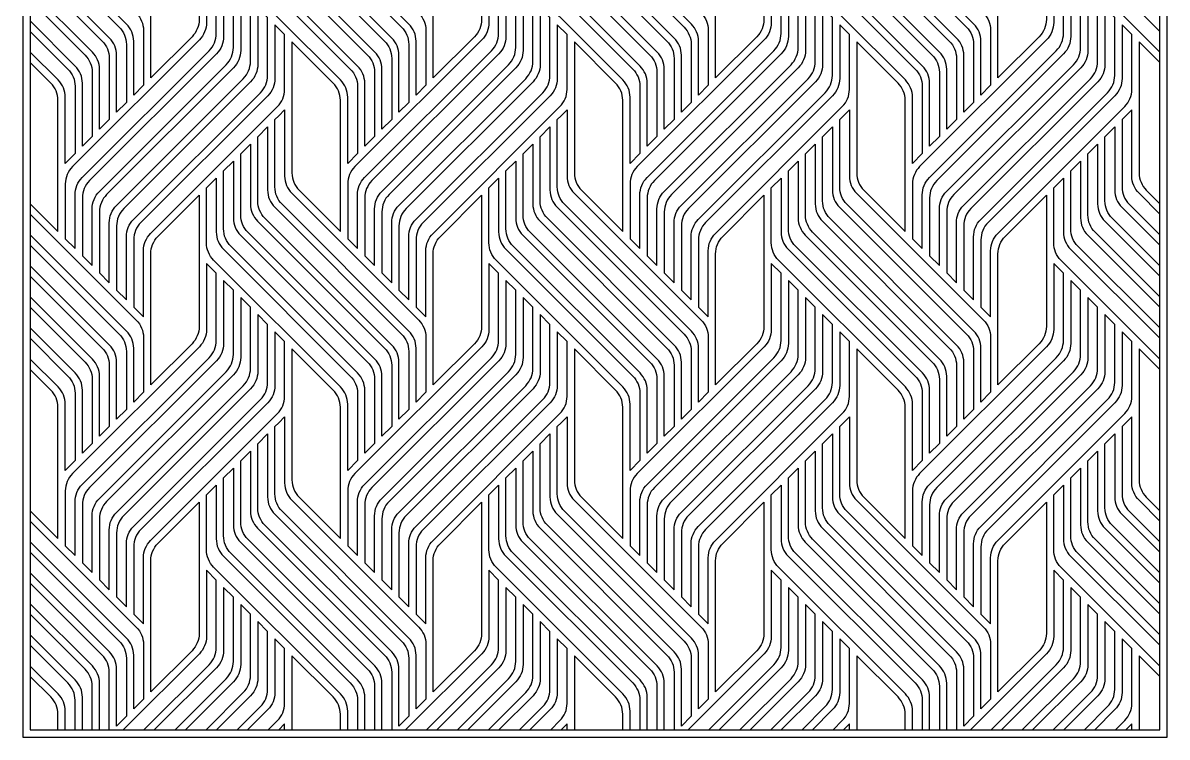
# Model space of a CAD drawing. Extents: x 2660 to 3597, y -762 to 256.
# Drawn here: x 2660 to 3597, y -762 to -177 of the extents above; entities that cross this region are included whole.
import ezdxf

# ---------------------------------------------------------------- set-up
doc = ezdxf.new("R2010")
doc.units = 0
doc.layers.add('LAYER_01', color=5, linetype='CONTINUOUS')

msp = doc.modelspace()

# ---------------------------------------------------------------- linework, layer by layer
at = {"layer": 'LAYER_01'}
for points in [[(2660.37, -762), (3597.29, -762), (3597.29, 256.06), (2660.37, 256.06)], [(2666.37, -756), (3591.29, -756), (3591.29, 250.06), (2666.37, 250.06)]]:
    msp.add_lwpolyline(points, close=True, dxfattribs=at)
for points in [[(2982.34, -191.89, 0.198912), (2976.48, -177.75), (2872.58, -73.85, -0.198912), (2866.72, -59.71), (2866.72, -4.55), (2869.82, -1.45), (2874.72, 3.45), (2874.72, -50.74, 0.198912), (2880.58, -64.88), (2984.48, -168.78, -0.198912), (2990.34, -182.92), (2990.34, -227.91), (2982.34, -235.91)], [(3213.57, -191.89, 0.198912), (3207.71, -177.75), (3103.81, -73.85, -0.198912), (3097.95, -59.71), (3097.95, -4.55), (3101.04, -1.45), (3105.95, 3.45), (3105.95, -50.74, 0.198912), (3111.81, -64.88), (3215.71, -168.78, -0.198912), (3221.57, -182.92), (3221.57, -227.91), (3213.57, -235.91)], [(3444.8, -191.89, 0.198912), (3438.94, -177.75), (3335.04, -73.85, -0.198912), (3329.18, -59.71), (3329.18, -4.55), (3332.27, -1.45), (3337.18, 3.45), (3337.18, -50.74, 0.198912), (3343.04, -64.88), (3446.94, -168.78, -0.198912), (3452.8, -182.92), (3452.8, -227.91), (3444.8, -235.91)], [(2970.48, -180.24, -0.198912), (2976.34, -194.38), (2976.34, -241.91), (2968.34, -249.91), (2968.34, -203.35, 0.198912), (2962.48, -189.21), (2858.58, -85.31, -0.198912), (2852.72, -71.17), (2852.72, -18.55), (2860.72, -10.55), (2860.72, -62.2, 0.198912), (2866.58, -76.34)], [(3201.71, -180.24, -0.198912), (3207.57, -194.38), (3207.57, -241.91), (3199.57, -249.91), (3199.57, -203.35, 0.198912), (3193.71, -189.21), (3089.81, -85.31, -0.198912), (3083.95, -71.17), (3083.95, -18.55), (3091.95, -10.55), (3091.95, -62.2, 0.198912), (3097.81, -76.34)], [(3432.94, -180.24, -0.198912), (3438.8, -194.38), (3438.8, -241.91), (3430.8, -249.91), (3430.8, -203.35, 0.198912), (3424.94, -189.21), (3321.04, -85.31, -0.198912), (3315.18, -71.17), (3315.18, -18.55), (3323.18, -10.55), (3323.18, -62.2, 0.198912), (3329.04, -76.34)], [(2956.48, -191.69, -0.198912), (2962.34, -205.84), (2962.34, -255.91), (2954.34, -263.91), (2954.34, -214.81, 0.198912), (2948.48, -200.66), (2844.58, -96.77, -0.198912), (2838.72, -82.62), (2838.72, -32.55), (2846.72, -24.55), (2846.72, -73.65, 0.198912), (2852.58, -87.79)], [(3187.71, -191.69, -0.198912), (3193.57, -205.84), (3193.57, -255.91), (3185.57, -263.91), (3185.57, -214.81, 0.198912), (3179.71, -200.66), (3075.81, -96.77, -0.198912), (3069.95, -82.62), (3069.95, -32.55), (3077.95, -24.55), (3077.95, -73.65, 0.198912), (3083.81, -87.79)], [(3418.94, -191.69, -0.198912), (3424.8, -205.84), (3424.8, -255.91), (3416.8, -263.91), (3416.8, -214.81, 0.198912), (3410.94, -200.66), (3307.04, -96.77, -0.198912), (3301.18, -82.62), (3301.18, -32.55), (3309.18, -24.55), (3309.18, -73.65, 0.198912), (3315.04, -87.79)], [(2942.48, -203.15, -0.198912), (2948.34, -217.29), (2948.34, -269.91), (2940.34, -277.91), (2940.34, -226.26, 0.198912), (2934.48, -212.12), (2830.58, -108.22, -0.198912), (2824.72, -94.08), (2824.72, -46.55), (2832.72, -38.55), (2832.72, -85.11, 0.198912), (2838.58, -99.25)], [(3173.71, -203.15, -0.198912), (3179.57, -217.29), (3179.57, -269.91), (3171.57, -277.91), (3171.57, -226.26, 0.198912), (3165.71, -212.12), (3061.81, -108.22, -0.198912), (3055.95, -94.08), (3055.95, -46.55), (3063.95, -38.55), (3063.95, -85.11, 0.198912), (3069.81, -99.25)], [(3404.94, -203.15, -0.198912), (3410.8, -217.29), (3410.8, -269.91), (3402.8, -277.91), (3402.8, -226.26, 0.198912), (3396.94, -212.12), (3293.04, -108.22, -0.198912), (3287.18, -94.08), (3287.18, -46.55), (3295.18, -38.55), (3295.18, -85.11, 0.198912), (3301.04, -99.25)], [(2928.48, -214.61, -0.198912), (2934.34, -228.75), (2934.34, -283.91), (2926.34, -291.91), (2926.34, -237.72, 0.198912), (2920.48, -223.58), (2816.58, -119.68, -0.198912), (2810.72, -105.53), (2810.72, -60.55), (2818.72, -52.55), (2818.72, -96.56, 0.198912), (2824.58, -110.71)], [(3159.71, -214.61, -0.198912), (3165.57, -228.75), (3165.57, -283.91), (3157.57, -291.91), (3157.57, -237.72, 0.198912), (3151.71, -223.58), (3047.81, -119.68, -0.198912), (3041.95, -105.53), (3041.95, -60.55), (3049.95, -52.55), (3049.95, -96.56, 0.198912), (3055.81, -110.71)], [(3390.94, -214.61, -0.198912), (3396.8, -228.75), (3396.8, -283.91), (3388.8, -291.91), (3388.8, -237.72, 0.198912), (3382.94, -223.58), (3279.04, -119.68, -0.198912), (3273.18, -105.53), (3273.18, -60.55), (3281.18, -52.55), (3281.18, -96.56, 0.198912), (3287.04, -110.71)], [(2765.11, -114.45, -0.198912), (2770.97, -100.3), (2804.72, -66.55), (2804.72, -174.01, -0.198912), (2798.86, -188.16), (2765.11, -221.91)], [(2996.34, -114.45, -0.198912), (3002.19, -100.3), (3035.95, -66.55), (3035.95, -174.01, -0.198912), (3030.09, -188.16), (2996.34, -221.91)], [(3227.57, -114.45, -0.198912), (3233.42, -100.3), (3267.18, -66.55), (3267.18, -174.01, -0.198912), (3261.32, -188.16), (3227.57, -221.91)], [(3458.8, -114.45, -0.198912), (3464.65, -100.3), (3498.41, -66.55), (3498.41, -174.01, -0.198912), (3492.55, -188.16), (3458.8, -221.91)], [(2700.97, -294.54, 0.198912), (2695.11, -308.68), (2695.11, -353.67), (2703.11, -361.67), (2703.11, -317.65, -0.198912), (2708.97, -303.51), (2812.86, -199.61, 0.198912), (2818.72, -185.47), (2818.72, -130.3), (2810.72, -122.3), (2810.72, -176.5, -0.198912), (2804.86, -190.64)], [(3044.09, -199.61, 0.198912), (3049.95, -185.47), (3049.95, -130.3), (3041.95, -122.3), (3041.95, -176.5, -0.198912), (3036.09, -190.64), (2932.19, -294.54, 0.198912), (2926.34, -308.68), (2926.34, -353.67), (2934.34, -361.67), (2934.34, -317.65, -0.198912), (2940.19, -303.51)], [(3275.32, -199.61, 0.198912), (3281.18, -185.47), (3281.18, -130.3), (3273.18, -122.3), (3273.18, -176.5, -0.198912), (3267.32, -190.64), (3163.42, -294.54, 0.198912), (3157.57, -308.68), (3157.57, -353.67), (3165.57, -361.67), (3165.57, -317.65, -0.198912), (3171.42, -303.51)], [(3506.55, -199.61, 0.198912), (3512.41, -185.47), (3512.41, -130.3), (3504.41, -122.3), (3504.41, -176.5, -0.198912), (3498.55, -190.64), (3394.65, -294.54, 0.198912), (3388.8, -308.68), (3388.8, -353.67), (3396.8, -361.67), (3396.8, -317.65, -0.198912), (3402.65, -303.51)], [(2714.97, -306, 0.198912), (2709.11, -320.14), (2709.11, -367.67), (2717.11, -375.67), (2717.11, -329.11, -0.198912), (2722.97, -314.97), (2826.86, -211.07, 0.198912), (2832.72, -196.92), (2832.72, -144.3), (2824.72, -136.3), (2824.72, -187.95, -0.198912), (2818.86, -202.1)], [(2946.19, -306, 0.198912), (2940.34, -320.14), (2940.34, -367.67), (2948.34, -375.67), (2948.34, -329.11, -0.198912), (2954.19, -314.97), (3058.09, -211.07, 0.198912), (3063.95, -196.92), (3063.95, -144.3), (3055.95, -136.3), (3055.95, -187.95, -0.198912), (3050.09, -202.1)], [(3177.42, -306, 0.198912), (3171.57, -320.14), (3171.57, -367.67), (3179.57, -375.67), (3179.57, -329.11, -0.198912), (3185.42, -314.97), (3289.32, -211.07, 0.198912), (3295.18, -196.92), (3295.18, -144.3), (3287.18, -136.3), (3287.18, -187.95, -0.198912), (3281.32, -202.1)], [(3408.65, -306, 0.198912), (3402.8, -320.14), (3402.8, -367.67), (3410.8, -375.67), (3410.8, -329.11, -0.198912), (3416.65, -314.97), (3520.55, -211.07, 0.198912), (3526.41, -196.92), (3526.41, -144.3), (3518.41, -136.3), (3518.41, -187.95, -0.198912), (3512.55, -202.1)], [(2840.86, -222.52, 0.198912), (2846.72, -208.38), (2846.72, -158.3), (2838.72, -150.3), (2838.72, -199.41, -0.198912), (2832.86, -213.55), (2728.97, -317.45, 0.198912), (2723.11, -331.59), (2723.11, -381.67), (2731.11, -389.67), (2731.11, -340.56, -0.198912), (2736.97, -326.42)], [(3072.09, -222.52, 0.198912), (3077.95, -208.38), (3077.95, -158.3), (3069.95, -150.3), (3069.95, -199.41, -0.198912), (3064.09, -213.55), (2960.19, -317.45, 0.198912), (2954.34, -331.59), (2954.34, -381.67), (2962.34, -389.67), (2962.34, -340.56, -0.198912), (2968.19, -326.42)], [(3303.32, -222.52, 0.198912), (3309.18, -208.38), (3309.18, -158.3), (3301.18, -150.3), (3301.18, -199.41, -0.198912), (3295.32, -213.55), (3191.42, -317.45, 0.198912), (3185.57, -331.59), (3185.57, -381.67), (3193.57, -389.67), (3193.57, -340.56, -0.198912), (3199.42, -326.42)], [(3534.55, -222.52, 0.198912), (3540.41, -208.38), (3540.41, -158.3), (3532.41, -150.3), (3532.41, -199.41, -0.198912), (3526.55, -213.55), (3422.65, -317.45, 0.198912), (3416.8, -331.59), (3416.8, -381.67), (3424.8, -389.67), (3424.8, -340.56, -0.198912), (3430.65, -326.42)], [(2742.97, -328.91, 0.198912), (2737.11, -343.05), (2737.11, -395.67), (2745.11, -403.67), (2745.11, -352.02, -0.198912), (2750.97, -337.88), (2854.86, -233.98, 0.198912), (2860.72, -219.84), (2860.72, -172.3), (2852.72, -164.3), (2852.72, -210.87, -0.198912), (2846.86, -225.01)], [(2974.19, -328.91, 0.198912), (2968.34, -343.05), (2968.34, -395.67), (2976.34, -403.67), (2976.34, -352.02, -0.198912), (2982.19, -337.88), (3086.09, -233.98, 0.198912), (3091.95, -219.84), (3091.95, -172.3), (3083.95, -164.3), (3083.95, -210.87, -0.198912), (3078.09, -225.01)], [(3205.42, -328.91, 0.198912), (3199.57, -343.05), (3199.57, -395.67), (3207.57, -403.67), (3207.57, -352.02, -0.198912), (3213.42, -337.88), (3317.32, -233.98, 0.198912), (3323.18, -219.84), (3323.18, -172.3), (3315.18, -164.3), (3315.18, -210.87, -0.198912), (3309.32, -225.01)], [(3436.65, -328.91, 0.198912), (3430.8, -343.05), (3430.8, -395.67), (3438.8, -403.67), (3438.8, -352.02, -0.198912), (3444.65, -337.88), (3548.55, -233.98, 0.198912), (3554.41, -219.84), (3554.41, -172.3), (3546.41, -164.3), (3546.41, -210.87, -0.198912), (3540.55, -225.01)], [(2868.86, -245.43, 0.198912), (2874.72, -231.29), (2874.72, -186.3), (2866.72, -178.3), (2866.72, -222.32, -0.198912), (2860.86, -236.46), (2756.97, -340.36, 0.198912), (2751.11, -354.5), (2751.11, -409.67), (2759.11, -417.67), (2759.11, -363.48, -0.198912), (2764.97, -349.33)], [(3100.09, -245.43, 0.198912), (3105.95, -231.29), (3105.95, -186.3), (3097.95, -178.3), (3097.95, -222.32, -0.198912), (3092.09, -236.46), (2988.19, -340.36, 0.198912), (2982.34, -354.5), (2982.34, -409.67), (2990.34, -417.67), (2990.34, -363.48, -0.198912), (2996.19, -349.33)], [(3331.32, -245.43, 0.198912), (3337.18, -231.29), (3337.18, -186.3), (3329.18, -178.3), (3329.18, -222.32, -0.198912), (3323.32, -236.46), (3219.42, -340.36, 0.198912), (3213.57, -354.5), (3213.57, -409.67), (3221.57, -417.67), (3221.57, -363.48, -0.198912), (3227.42, -349.33)], [(3562.55, -245.43, 0.198912), (3568.41, -231.29), (3568.41, -186.3), (3560.41, -178.3), (3560.41, -222.32, -0.198912), (3554.55, -236.46), (3450.65, -340.36, 0.198912), (3444.8, -354.5), (3444.8, -409.67), (3452.8, -417.67), (3452.8, -363.48, -0.198912), (3458.65, -349.33)], [(2880.72, -299.77, 0.198912), (2886.58, -313.91), (2920.34, -347.67), (2920.34, -240.2, 0.198912), (2914.48, -226.06), (2880.72, -192.3)], [(3111.95, -299.77, 0.198912), (3117.81, -313.91), (3128.83, -324.93), (3151.57, -347.67), (3151.57, -240.2, 0.198912), (3145.71, -226.06), (3111.95, -192.3)], [(3343.18, -299.77, 0.198912), (3349.04, -313.91), (3382.8, -347.67), (3382.8, -240.2, 0.198912), (3376.94, -226.06), (3343.18, -192.3)], [(2982.34, -443.41, 0.198912), (2976.48, -429.27), (2872.58, -325.37, -0.198912), (2866.72, -311.23), (2866.72, -256.06), (2869.82, -252.97), (2874.72, -248.06), (2874.72, -302.26, 0.198912), (2880.58, -316.4), (2984.48, -420.3, -0.198912), (2990.34, -434.44), (2990.34, -479.43), (2982.34, -487.43)], [(3213.57, -443.41, 0.198912), (3207.71, -429.27), (3103.81, -325.37, -0.198912), (3097.95, -311.23), (3097.95, -256.06), (3101.04, -252.97), (3105.95, -248.06), (3105.95, -302.26, 0.198912), (3111.81, -316.4), (3215.71, -420.3, -0.198912), (3221.57, -434.44), (3221.57, -479.43), (3213.57, -487.43)], [(3444.8, -443.41, 0.198912), (3438.94, -429.27), (3335.04, -325.37, -0.198912), (3329.18, -311.23), (3329.18, -256.06), (3332.27, -252.97), (3337.18, -248.06), (3337.18, -302.26, 0.198912), (3343.04, -316.4), (3446.94, -420.3, -0.198912), (3452.8, -434.44), (3452.8, -479.43), (3444.8, -487.43)], [(2970.48, -431.75, -0.198912), (2976.34, -445.9), (2976.34, -493.43), (2968.34, -501.43), (2968.34, -454.87, 0.198912), (2962.48, -440.72), (2858.58, -336.82, -0.198912), (2852.72, -322.68), (2852.72, -270.06), (2860.72, -262.06), (2860.72, -313.71, 0.198912), (2866.58, -327.85)], [(3201.71, -431.75, -0.198912), (3207.57, -445.9), (3207.57, -493.43), (3199.57, -501.43), (3199.57, -454.87, 0.198912), (3193.71, -440.72), (3089.81, -336.82, -0.198912), (3083.95, -322.68), (3083.95, -270.06), (3091.95, -262.06), (3091.95, -313.71, 0.198912), (3097.81, -327.85)], [(3432.94, -431.75, -0.198912), (3438.8, -445.9), (3438.8, -493.43), (3430.8, -501.43), (3430.8, -454.87, 0.198912), (3424.94, -440.72), (3321.04, -336.82, -0.198912), (3315.18, -322.68), (3315.18, -270.06), (3323.18, -262.06), (3323.18, -313.71, 0.198912), (3329.04, -327.85)], [(2956.48, -443.21, -0.198912), (2962.34, -457.35), (2962.34, -507.43), (2954.34, -515.43), (2954.34, -466.32, 0.198912), (2948.48, -452.18), (2844.58, -348.28, -0.198912), (2838.72, -334.14), (2838.72, -284.06), (2846.72, -276.06), (2846.72, -325.17, 0.198912), (2852.58, -339.31)], [(3187.71, -443.21, -0.198912), (3193.57, -457.35), (3193.57, -507.43), (3185.57, -515.43), (3185.57, -466.32, 0.198912), (3179.71, -452.18), (3075.81, -348.28, -0.198912), (3069.95, -334.14), (3069.95, -284.06), (3077.95, -276.06), (3077.95, -325.17, 0.198912), (3083.81, -339.31)], [(3418.94, -443.21, -0.198912), (3424.8, -457.35), (3424.8, -507.43), (3416.8, -515.43), (3416.8, -466.32, 0.198912), (3410.94, -452.18), (3307.04, -348.28, -0.198912), (3301.18, -334.14), (3301.18, -284.06), (3309.18, -276.06), (3309.18, -325.17, 0.198912), (3315.04, -339.31)], [(2942.48, -454.66, -0.198912), (2948.34, -468.81), (2948.34, -521.43), (2940.34, -529.43), (2940.34, -477.78, 0.198912), (2934.48, -463.64), (2830.58, -359.74, -0.198912), (2824.72, -345.59), (2824.72, -298.06), (2832.72, -290.06), (2832.72, -336.62, 0.198912), (2838.58, -350.77)], [(3173.71, -454.66, -0.198912), (3179.57, -468.81), (3179.57, -521.43), (3171.57, -529.43), (3171.57, -477.78, 0.198912), (3165.71, -463.64), (3061.81, -359.74, -0.198912), (3055.95, -345.59), (3055.95, -298.06), (3063.95, -290.06), (3063.95, -336.62, 0.198912), (3069.81, -350.77)], [(3404.94, -454.66, -0.198912), (3410.8, -468.81), (3410.8, -521.43), (3402.8, -529.43), (3402.8, -477.78, 0.198912), (3396.94, -463.64), (3293.04, -359.74, -0.198912), (3287.18, -345.59), (3287.18, -298.06), (3295.18, -290.06), (3295.18, -336.62, 0.198912), (3301.04, -350.77)], [(2928.48, -466.12, -0.198912), (2934.34, -480.26), (2934.34, -535.43), (2926.34, -543.43), (2926.34, -489.23, 0.198912), (2920.48, -475.09), (2816.58, -371.19, -0.198912), (2810.72, -357.05), (2810.72, -312.06), (2818.72, -304.06), (2818.72, -348.08, 0.198912), (2824.58, -362.22)], [(3159.71, -466.12, -0.198912), (3165.57, -480.26), (3165.57, -535.43), (3157.57, -543.43), (3157.57, -489.23, 0.198912), (3151.71, -475.09), (3047.81, -371.19, -0.198912), (3041.95, -357.05), (3041.95, -312.06), (3049.95, -304.06), (3049.95, -348.08, 0.198912), (3055.81, -362.22)], [(3390.94, -466.12, -0.198912), (3396.8, -480.26), (3396.8, -535.43), (3388.8, -543.43), (3388.8, -489.23, 0.198912), (3382.94, -475.09), (3279.04, -371.19, -0.198912), (3273.18, -357.05), (3273.18, -312.06), (3281.18, -304.06), (3281.18, -348.08, 0.198912), (3287.04, -362.22)], [(2765.11, -365.96, -0.198912), (2770.97, -351.82), (2804.72, -318.06), (2804.72, -425.53, -0.198912), (2798.86, -439.67), (2765.11, -473.43)], [(2996.34, -365.96, -0.198912), (3002.19, -351.82), (3035.95, -318.06), (3035.95, -425.53, -0.198912), (3030.09, -439.67), (2996.34, -473.43)], [(3227.57, -365.96, -0.198912), (3233.42, -351.82), (3267.18, -318.06), (3267.18, -425.53, -0.198912), (3261.32, -439.67), (3227.57, -473.43)], [(3458.8, -365.96, -0.198912), (3464.65, -351.82), (3498.41, -318.06), (3498.41, -425.53, -0.198912), (3492.55, -439.67), (3458.8, -473.43)], [(2700.97, -546.05, 0.198912), (2695.11, -560.2), (2695.11, -605.18), (2703.11, -613.18), (2703.11, -569.17, -0.198912), (2708.97, -555.03), (2812.86, -451.13, 0.198912), (2818.72, -436.98), (2818.72, -381.82), (2810.72, -373.82), (2810.72, -428.01, -0.198912), (2804.86, -442.16)], [(3044.09, -451.13, 0.198912), (3049.95, -436.98), (3049.95, -381.82), (3041.95, -373.82), (3041.95, -428.01, -0.198912), (3036.09, -442.16), (2932.19, -546.05, 0.198912), (2926.34, -560.2), (2926.34, -605.18), (2934.34, -613.18), (2934.34, -569.17, -0.198912), (2940.19, -555.03)], [(3163.42, -546.05, 0.198912), (3157.57, -560.2), (3157.57, -605.18), (3165.57, -613.18), (3165.57, -569.17, -0.198912), (3171.42, -555.03), (3275.32, -451.13, 0.198912), (3281.18, -436.98), (3281.18, -381.82), (3273.18, -373.82), (3273.18, -428.01, -0.198912), (3267.32, -442.16)], [(3506.55, -451.13, 0.198912), (3512.41, -436.98), (3512.41, -381.82), (3504.41, -373.82), (3504.41, -428.01, -0.198912), (3498.55, -442.16), (3394.65, -546.05, 0.198912), (3388.8, -560.2), (3388.8, -605.18), (3396.8, -613.18), (3396.8, -569.17, -0.198912), (3402.65, -555.03)], [(2714.97, -557.51, 0.198912), (2709.11, -571.65), (2709.11, -619.18), (2717.11, -627.18), (2717.11, -580.62, -0.198912), (2722.97, -566.48), (2826.86, -462.58, 0.198912), (2832.72, -448.44), (2832.72, -395.82), (2824.72, -387.82), (2824.72, -439.47, -0.198912), (2818.86, -453.61)], [(2946.19, -557.51, 0.198912), (2940.34, -571.65), (2940.34, -619.18), (2948.34, -627.18), (2948.34, -580.62, -0.198912), (2954.19, -566.48), (3058.09, -462.58, 0.198912), (3063.95, -448.44), (3063.95, -395.82), (3055.95, -387.82), (3055.95, -439.47, -0.198912), (3050.09, -453.61)], [(3177.42, -557.51, 0.198912), (3171.57, -571.65), (3171.57, -619.18), (3179.57, -627.18), (3179.57, -580.62, -0.198912), (3185.42, -566.48), (3289.32, -462.58, 0.198912), (3295.18, -448.44), (3295.18, -395.82), (3287.18, -387.82), (3287.18, -439.47, -0.198912), (3281.32, -453.61)], [(3408.65, -557.51, 0.198912), (3402.8, -571.65), (3402.8, -619.18), (3410.8, -627.18), (3410.8, -580.62, -0.198912), (3416.65, -566.48), (3520.55, -462.58, 0.198912), (3526.41, -448.44), (3526.41, -395.82), (3518.41, -387.82), (3518.41, -439.47, -0.198912), (3512.55, -453.61)], [(2840.86, -474.04, 0.198912), (2846.72, -459.9), (2846.72, -409.82), (2838.72, -401.82), (2838.72, -450.93, -0.198912), (2832.86, -465.07), (2728.97, -568.97, 0.198912), (2723.11, -583.11), (2723.11, -633.18), (2731.11, -641.18), (2731.11, -592.08, -0.198912), (2736.97, -577.94)], [(3072.09, -474.04, 0.198912), (3077.95, -459.9), (3077.95, -409.82), (3069.95, -401.82), (3069.95, -450.93, -0.198912), (3064.09, -465.07), (2960.19, -568.97, 0.198912), (2954.34, -583.11), (2954.34, -633.18), (2962.34, -641.18), (2962.34, -592.08, -0.198912), (2968.19, -577.94)], [(3303.32, -474.04, 0.198912), (3309.18, -459.9), (3309.18, -409.82), (3301.18, -401.82), (3301.18, -450.93, -0.198912), (3295.32, -465.07), (3191.42, -568.97, 0.198912), (3185.57, -583.11), (3185.57, -633.18), (3193.57, -641.18), (3193.57, -592.08, -0.198912), (3199.42, -577.94)], [(3534.55, -474.04, 0.198912), (3540.41, -459.9), (3540.41, -409.82), (3532.41, -401.82), (3532.41, -450.93, -0.198912), (3526.55, -465.07), (3422.65, -568.97, 0.198912), (3416.8, -583.11), (3416.8, -633.18), (3424.8, -641.18), (3424.8, -592.08, -0.198912), (3430.65, -577.94)], [(2742.97, -580.42, 0.198912), (2737.11, -594.56), (2737.11, -647.18), (2745.11, -655.18), (2745.11, -603.53, -0.198912), (2750.97, -589.39), (2854.86, -485.49, 0.198912), (2860.72, -471.35), (2860.72, -423.82), (2852.72, -415.82), (2852.72, -462.38, -0.198912), (2846.86, -476.52)], [(2974.19, -580.42, 0.198912), (2968.34, -594.56), (2968.34, -647.18), (2976.34, -655.18), (2976.34, -603.53, -0.198912), (2982.19, -589.39), (3086.09, -485.49, 0.198912), (3091.95, -471.35), (3091.95, -423.82), (3083.95, -415.82), (3083.95, -462.38, -0.198912), (3078.09, -476.52)], [(3205.42, -580.42, 0.198912), (3199.57, -594.56), (3199.57, -647.18), (3207.57, -655.18), (3207.57, -603.53, -0.198912), (3213.42, -589.39), (3317.32, -485.49, 0.198912), (3323.18, -471.35), (3323.18, -423.82), (3315.18, -415.82), (3315.18, -462.38, -0.198912), (3309.32, -476.52)], [(3436.65, -580.42, 0.198912), (3430.8, -594.56), (3430.8, -647.18), (3438.8, -655.18), (3438.8, -603.53, -0.198912), (3444.65, -589.39), (3548.55, -485.49, 0.198912), (3554.41, -471.35), (3554.41, -423.82), (3546.41, -415.82), (3546.41, -462.38, -0.198912), (3540.55, -476.52)], [(2868.86, -496.95, 0.198912), (2874.72, -482.81), (2874.72, -437.82), (2866.72, -429.82), (2866.72, -473.84, -0.198912), (2860.86, -487.98), (2756.97, -591.88, 0.198912), (2751.11, -606.02), (2751.11, -661.18), (2759.11, -669.18), (2759.11, -614.99, -0.198912), (2764.97, -600.85)], [(3100.09, -496.95, 0.198912), (3105.95, -482.81), (3105.95, -437.82), (3097.95, -429.82), (3097.95, -473.84, -0.198912), (3092.09, -487.98), (2988.19, -591.88, 0.198912), (2982.34, -606.02), (2982.34, -661.18), (2990.34, -669.18), (2990.34, -614.99, -0.198912), (2996.19, -600.85)], [(3331.32, -496.95, 0.198912), (3337.18, -482.81), (3337.18, -437.82), (3329.18, -429.82), (3329.18, -473.84, -0.198912), (3323.32, -487.98), (3219.42, -591.88, 0.198912), (3213.57, -606.02), (3213.57, -661.18), (3221.57, -669.18), (3221.57, -614.99, -0.198912), (3227.42, -600.85)], [(3562.55, -496.95, 0.198912), (3568.41, -482.81), (3568.41, -437.82), (3560.41, -429.82), (3560.41, -473.84, -0.198912), (3554.55, -487.98), (3450.65, -591.88, 0.198912), (3444.8, -606.02), (3444.8, -661.18), (3452.8, -669.18), (3452.8, -614.99, -0.198912), (3458.65, -600.85)], [(2880.72, -551.29, 0.198912), (2886.58, -565.43), (2920.34, -599.18), (2920.34, -491.72, 0.198912), (2914.48, -477.58), (2880.72, -443.82)], [(3111.95, -551.29, 0.198912), (3117.81, -565.43), (3151.57, -599.18), (3151.57, -491.72, 0.198912), (3145.71, -477.58), (3111.95, -443.82)], [(3343.18, -551.29, 0.198912), (3349.04, -565.43), (3382.8, -599.18), (3382.8, -491.72, 0.198912), (3376.94, -477.58), (3343.18, -443.82)], [(2982.34, -694.93, 0.198912), (2976.48, -680.78), (2872.58, -576.88, -0.198912), (2866.72, -562.74), (2866.72, -507.58), (2869.82, -504.48), (2874.72, -499.58), (2874.72, -553.77, 0.198912), (2880.58, -567.91), (2984.48, -671.81, -0.198912), (2990.34, -685.95), (2990.34, -730.94), (2982.34, -738.94)], [(3213.57, -694.93, 0.198912), (3207.71, -680.78), (3103.81, -576.88, -0.198912), (3097.95, -562.74), (3097.95, -507.58), (3101.04, -504.48), (3105.95, -499.58), (3105.95, -553.77, 0.198912), (3111.81, -567.91), (3215.71, -671.81, -0.198912), (3221.57, -685.95), (3221.57, -730.94), (3213.57, -738.94)], [(3444.8, -694.93, 0.198912), (3438.94, -680.78), (3335.04, -576.88, -0.198912), (3329.18, -562.74), (3329.18, -507.58), (3332.27, -504.48), (3337.18, -499.58), (3337.18, -553.77, 0.198912), (3343.04, -567.91), (3446.94, -671.81, -0.198912), (3452.8, -685.95), (3452.8, -730.94), (3444.8, -738.94)], [(2970.48, -683.27, -0.198912), (2976.34, -697.41), (2976.34, -744.94), (2968.34, -752.94), (2968.34, -706.38, 0.198912), (2962.48, -692.24), (2858.58, -588.34, -0.198912), (2852.72, -574.2), (2852.72, -521.58), (2860.72, -513.58), (2860.72, -565.23, 0.198912), (2866.58, -579.37)], [(3201.71, -683.27, -0.198912), (3207.57, -697.41), (3207.57, -744.94), (3199.57, -752.94), (3199.57, -706.38, 0.198912), (3193.71, -692.24), (3089.81, -588.34, -0.198912), (3083.95, -574.2), (3083.95, -521.58), (3091.95, -513.58), (3091.95, -565.23, 0.198912), (3097.81, -579.37)], [(3432.94, -683.27, -0.198912), (3438.8, -697.41), (3438.8, -744.94), (3430.8, -752.94), (3430.8, -706.38, 0.198912), (3424.94, -692.24), (3321.04, -588.34, -0.198912), (3315.18, -574.2), (3315.18, -521.58), (3323.18, -513.58), (3323.18, -565.23, 0.198912), (3329.04, -579.37)], [(2765.11, -617.48, -0.198912), (2770.97, -603.33), (2804.72, -569.58), (2804.72, -677.04, -0.198912), (2798.86, -691.19), (2765.11, -724.94)], [(2996.34, -617.48, -0.198912), (3002.19, -603.33), (3035.95, -569.58), (3035.95, -677.04, -0.198912), (3030.09, -691.19), (2996.34, -724.94)], [(3227.57, -617.48, -0.198912), (3233.42, -603.33), (3267.18, -569.58), (3267.18, -677.04, -0.198912), (3261.32, -691.19), (3227.57, -724.94)], [(3458.8, -617.48, -0.198912), (3464.65, -603.33), (3498.41, -569.58), (3498.41, -677.04, -0.198912), (3492.55, -691.19), (3458.8, -724.94)]]:
    msp.add_lwpolyline(points, format="xyb", close=True, dxfattribs=at)
for points in [[(3591.29, -200.7), (3510.27, -119.68, -0.198912), (3504.41, -105.53), (3504.41, -60.55), (3512.41, -52.55), (3512.41, -96.56, 0.198912), (3518.27, -110.71), (3591.29, -183.73)], [(2666.37, -81.9), (2753.25, -168.78, -0.198912), (2759.11, -182.92), (2759.11, -227.91), (2751.11, -235.91), (2751.11, -191.89, 0.198912), (2745.25, -177.75), (2666.37, -98.87)], [(2666.37, -107.36), (2739.25, -180.24, -0.198912), (2745.11, -194.38), (2745.11, -241.91), (2737.11, -249.91), (2737.11, -203.35, 0.198912), (2731.25, -189.21), (2666.37, -124.33)], [(2666.37, -132.82), (2725.25, -191.69, -0.198912), (2731.11, -205.84), (2731.11, -255.91), (2723.11, -263.91), (2723.11, -214.81, 0.198912), (2717.25, -200.66), (2666.37, -149.79)], [(2666.37, -158.27), (2711.25, -203.15, -0.198912), (2717.11, -217.29), (2717.11, -269.91), (2709.11, -277.91), (2709.11, -226.26, 0.198912), (2703.25, -212.12), (2666.37, -175.24)], [(2666.37, -183.73), (2697.25, -214.61, -0.198912), (2703.11, -228.75), (2703.11, -283.91), (2695.11, -291.91), (2695.11, -237.72, 0.198912), (2689.25, -223.58), (2666.37, -200.7)], [(3591.29, -209.18), (3574.41, -192.3), (3574.41, -299.77, 0.198912), (3580.27, -313.91), (3591.29, -324.93)], [(2666.37, -324.93), (2689.11, -347.67), (2689.11, -240.2, 0.198912), (2683.25, -226.06), (2666.37, -209.18)], [(3591.29, -333.42), (3574.27, -316.4, -0.198912), (3568.41, -302.26), (3568.41, -248.06), (3563.5, -252.97), (3560.41, -256.06), (3560.41, -311.23, 0.198912), (3566.27, -325.37), (3591.29, -350.39)], [(3591.29, -375.85), (3552.27, -336.82, -0.198912), (3546.41, -322.68), (3546.41, -270.06), (3554.41, -262.06), (3554.41, -313.71, 0.198912), (3560.27, -327.85), (3591.29, -358.87)], [(3591.29, -401.3), (3538.27, -348.28, -0.198912), (3532.41, -334.14), (3532.41, -284.06), (3540.41, -276.06), (3540.41, -325.17, 0.198912), (3546.27, -339.31), (3591.29, -384.33)], [(3591.29, -426.76), (3524.27, -359.74, -0.198912), (3518.41, -345.59), (3518.41, -298.06), (3526.41, -290.06), (3526.41, -336.62, 0.198912), (3532.27, -350.77), (3591.29, -409.79)], [(3591.29, -452.21), (3510.27, -371.19, -0.198912), (3504.41, -357.05), (3504.41, -312.06), (3512.41, -304.06), (3512.41, -348.08, 0.198912), (3518.27, -362.22), (3591.29, -435.24)], [(2666.37, -333.42), (2753.25, -420.3, -0.198912), (2759.11, -434.44), (2759.11, -479.43), (2751.11, -487.43), (2751.11, -443.41, 0.198912), (2745.25, -429.27), (2666.37, -350.39)], [(2666.37, -358.87), (2739.25, -431.75, -0.198912), (2745.11, -445.9), (2745.11, -493.43), (2737.11, -501.43), (2737.11, -454.87, 0.198912), (2731.25, -440.72), (2666.37, -375.85)], [(2666.37, -384.33), (2725.25, -443.21, -0.198912), (2731.11, -457.35), (2731.11, -507.43), (2723.11, -515.43), (2723.11, -466.32, 0.198912), (2717.25, -452.18), (2666.37, -401.3)], [(2666.37, -409.79), (2711.25, -454.66, -0.198912), (2717.11, -468.81), (2717.11, -521.43), (2709.11, -529.43), (2709.11, -477.78, 0.198912), (2703.25, -463.64), (2666.37, -426.76)], [(2666.37, -435.24), (2697.25, -466.12, -0.198912), (2703.11, -480.26), (2703.11, -535.43), (2695.11, -543.43), (2695.11, -489.23, 0.198912), (2689.25, -475.09), (2666.37, -452.21)], [(3591.29, -460.7), (3574.41, -443.82), (3574.41, -551.29, 0.198912), (3580.27, -565.43), (3591.29, -576.45)], [(2666.37, -576.45), (2689.11, -599.18), (2689.11, -491.72, 0.198912), (2683.25, -477.58), (2666.37, -460.7)], [(3591.29, -584.93), (3574.27, -567.91, -0.198912), (3568.41, -553.77), (3568.41, -499.58), (3563.5, -504.48), (3560.41, -507.58), (3560.41, -562.74, 0.198912), (3566.27, -576.88), (3591.29, -601.9)], [(3591.29, -627.36), (3552.27, -588.34, -0.198912), (3546.41, -574.2), (3546.41, -521.58), (3554.41, -513.58), (3554.41, -565.23, 0.198912), (3560.27, -579.37), (3591.29, -610.39)], [(2954.34, -756), (2954.34, -717.84, 0.198912), (2948.48, -703.69), (2844.58, -599.8, -0.198912), (2838.72, -585.65), (2838.72, -535.58), (2846.72, -527.58), (2846.72, -576.68, 0.198912), (2852.58, -590.83), (2956.48, -694.72, -0.198912), (2962.34, -708.87), (2962.34, -756)], [(3185.57, -756), (3185.57, -717.84, 0.198912), (3179.71, -703.69), (3075.81, -599.8, -0.198912), (3069.95, -585.65), (3069.95, -535.58), (3077.95, -527.58), (3077.95, -576.68, 0.198912), (3083.81, -590.83), (3187.71, -694.72, -0.198912), (3193.57, -708.87), (3193.57, -756)], [(3416.8, -756), (3416.8, -717.84, 0.198912), (3410.94, -703.69), (3307.04, -599.8, -0.198912), (3301.18, -585.65), (3301.18, -535.58), (3309.18, -527.58), (3309.18, -576.68, 0.198912), (3315.04, -590.83), (3418.94, -694.72, -0.198912), (3424.8, -708.87), (3424.8, -756)], [(3591.29, -652.82), (3538.27, -599.8, -0.198912), (3532.41, -585.65), (3532.41, -535.58), (3540.41, -527.58), (3540.41, -576.68, 0.198912), (3546.27, -590.83), (3591.29, -635.85)], [(2940.34, -756), (2940.34, -729.29, 0.198912), (2934.48, -715.15), (2830.58, -611.25, -0.198912), (2824.72, -597.11), (2824.72, -549.58), (2832.72, -541.58), (2832.72, -588.14, 0.198912), (2838.58, -602.28), (2942.48, -706.18, -0.198912), (2948.34, -720.32), (2948.34, -756)], [(3171.57, -756), (3171.57, -729.29, 0.198912), (3165.71, -715.15), (3061.81, -611.25, -0.198912), (3055.95, -597.11), (3055.95, -549.58), (3063.95, -541.58), (3063.95, -588.14, 0.198912), (3069.81, -602.28), (3173.71, -706.18, -0.198912), (3179.57, -720.32), (3179.57, -756)], [(3402.8, -756), (3402.8, -729.29, 0.198912), (3396.94, -715.15), (3293.04, -611.25, -0.198912), (3287.18, -597.11), (3287.18, -549.58), (3295.18, -541.58), (3295.18, -588.14, 0.198912), (3301.04, -602.28), (3404.94, -706.18, -0.198912), (3410.8, -720.32), (3410.8, -756)], [(3591.29, -678.27), (3524.27, -611.25, -0.198912), (3518.41, -597.11), (3518.41, -549.58), (3526.41, -541.58), (3526.41, -588.14, 0.198912), (3532.27, -602.28), (3591.29, -661.3)], [(2926.34, -756), (2926.34, -740.75, 0.198912), (2920.48, -726.61), (2816.58, -622.71, -0.198912), (2810.72, -608.57), (2810.72, -563.58), (2818.72, -555.58), (2818.72, -599.59, 0.198912), (2824.58, -613.74), (2928.48, -717.64, -0.198912), (2934.34, -731.78), (2934.34, -756)], [(3157.57, -756), (3157.57, -740.75, 0.198912), (3151.71, -726.61), (3047.81, -622.71, -0.198912), (3041.95, -608.57), (3041.95, -563.58), (3049.95, -555.58), (3049.95, -599.59, 0.198912), (3055.81, -613.74), (3159.71, -717.64, -0.198912), (3165.57, -731.78), (3165.57, -756)], [(3388.8, -756), (3388.8, -740.75, 0.198912), (3382.94, -726.61), (3279.04, -622.71, -0.198912), (3273.18, -608.57), (3273.18, -563.58), (3281.18, -555.58), (3281.18, -599.59, 0.198912), (3287.04, -613.74), (3390.94, -717.64, -0.198912), (3396.8, -731.78), (3396.8, -756)], [(3591.29, -703.73), (3510.27, -622.71, -0.198912), (3504.41, -608.57), (3504.41, -563.58), (3512.41, -555.58), (3512.41, -599.59, 0.198912), (3518.27, -613.74), (3591.29, -686.76)], [(2666.37, -584.93), (2753.25, -671.81, -0.198912), (2759.11, -685.95), (2759.11, -730.94), (2751.11, -738.94), (2751.11, -694.93, 0.198912), (2745.25, -680.78), (2666.37, -601.9)], [(2666.37, -610.39), (2739.25, -683.27, -0.198912), (2745.11, -697.41), (2745.11, -744.94), (2737.11, -752.94), (2737.11, -706.38, 0.198912), (2731.25, -692.24), (2666.37, -627.36)], [(2759.51, -756), (2812.86, -702.64, 0.198912), (2818.72, -688.5), (2818.72, -633.33), (2810.72, -625.33), (2810.72, -679.53, -0.198912), (2804.86, -693.67), (2742.54, -756)], [(2990.74, -756), (3044.09, -702.64, 0.198912), (3049.95, -688.5), (3049.95, -633.33), (3041.95, -625.33), (3041.95, -679.53, -0.198912), (3036.09, -693.67), (2973.77, -756)], [(3221.96, -756), (3275.32, -702.64, 0.198912), (3281.18, -688.5), (3281.18, -633.33), (3273.18, -625.33), (3273.18, -679.53, -0.198912), (3267.32, -693.67), (3204.99, -756)], [(3453.19, -756), (3506.55, -702.64, 0.198912), (3512.41, -688.5), (3512.41, -633.33), (3504.41, -625.33), (3504.41, -679.53, -0.198912), (3498.55, -693.67), (3436.22, -756)], [(2731.11, -756), (2731.11, -708.87, 0.198912), (2725.25, -694.72), (2666.37, -635.85)], [(2784.96, -756), (2826.86, -714.1, 0.198912), (2832.72, -699.96), (2832.72, -647.33), (2824.72, -639.33), (2824.72, -690.98, -0.198912), (2818.86, -705.13), (2767.99, -756)], [(3016.19, -756), (3058.09, -714.1, 0.198912), (3063.95, -699.96), (3063.95, -647.33), (3055.95, -639.33), (3055.95, -690.98, -0.198912), (3050.09, -705.13), (2999.22, -756)], [(3247.42, -756), (3289.32, -714.1, 0.198912), (3295.18, -699.96), (3295.18, -647.33), (3287.18, -639.33), (3287.18, -690.98, -0.198912), (3281.32, -705.13), (3230.45, -756)], [(3478.65, -756), (3520.55, -714.1, 0.198912), (3526.41, -699.96), (3526.41, -647.33), (3518.41, -639.33), (3518.41, -690.98, -0.198912), (3512.55, -705.13), (3461.68, -756)], [(2723.11, -756), (2723.11, -717.84, 0.198912), (2717.25, -703.69), (2666.37, -652.82)], [(2810.42, -756), (2840.86, -725.55, 0.198912), (2846.72, -711.41), (2846.72, -661.33), (2838.72, -653.33), (2838.72, -702.44, -0.198912), (2832.86, -716.58), (2793.45, -756)], [(3041.65, -756), (3072.09, -725.55, 0.198912), (3077.95, -711.41), (3077.95, -661.33), (3069.95, -653.33), (3069.95, -702.44, -0.198912), (3064.09, -716.58), (3024.68, -756)], [(3272.88, -756), (3303.32, -725.55, 0.198912), (3309.18, -711.41), (3309.18, -661.33), (3301.18, -653.33), (3301.18, -702.44, -0.198912), (3295.32, -716.58), (3255.91, -756)], [(3504.11, -756), (3534.55, -725.55, 0.198912), (3540.41, -711.41), (3540.41, -661.33), (3532.41, -653.33), (3532.41, -702.44, -0.198912), (3526.55, -716.58), (3487.14, -756)], [(2717.11, -756), (2717.11, -720.32, 0.198912), (2711.25, -706.18), (2666.37, -661.3)], [(2835.87, -756), (2854.86, -737.01, 0.198912), (2860.72, -722.87), (2860.72, -675.33), (2852.72, -667.33), (2852.72, -713.9, -0.198912), (2846.86, -728.04), (2818.9, -756)], [(3067.1, -756), (3086.09, -737.01, 0.198912), (3091.95, -722.87), (3091.95, -675.33), (3083.95, -667.33), (3083.95, -713.9, -0.198912), (3078.09, -728.04), (3050.13, -756)], [(3298.33, -756), (3317.32, -737.01, 0.198912), (3323.18, -722.87), (3323.18, -675.33), (3315.18, -667.33), (3315.18, -713.9, -0.198912), (3309.32, -728.04), (3281.36, -756)], [(3529.56, -756), (3548.55, -737.01, 0.198912), (3554.41, -722.87), (3554.41, -675.33), (3546.41, -667.33), (3546.41, -713.9, -0.198912), (3540.55, -728.04), (3512.59, -756)], [(2709.11, -756), (2709.11, -729.29, 0.198912), (2703.25, -715.15), (2666.37, -678.27)], [(2861.33, -756), (2868.86, -748.47, 0.198912), (2874.72, -734.32), (2874.72, -689.33), (2866.72, -681.33), (2866.72, -725.35, -0.198912), (2860.86, -739.49), (2844.36, -756)], [(3092.56, -756), (3100.09, -748.47, 0.198912), (3105.95, -734.32), (3105.95, -689.33), (3097.95, -681.33), (3097.95, -725.35, -0.198912), (3092.09, -739.49), (3075.59, -756)], [(3323.79, -756), (3331.32, -748.47, 0.198912), (3337.18, -734.32), (3337.18, -689.33), (3329.18, -681.33), (3329.18, -725.35, -0.198912), (3323.32, -739.49), (3306.82, -756)], [(3555.02, -756), (3562.55, -748.47, 0.198912), (3568.41, -734.32), (3568.41, -689.33), (3560.41, -681.33), (3560.41, -725.35, -0.198912), (3554.55, -739.49), (3538.05, -756)], [(2703.11, -756), (2703.11, -731.78, 0.198912), (2697.25, -717.64), (2666.37, -686.76)], [(2920.34, -756), (2920.34, -743.23, 0.198912), (2914.48, -729.09), (2880.72, -695.33), (2880.72, -756)], [(3151.57, -756), (3151.57, -743.23, 0.198912), (3145.71, -729.09), (3111.95, -695.33), (3111.95, -756)], [(3382.8, -756), (3382.8, -743.23, 0.198912), (3376.94, -729.09), (3343.18, -695.33), (3343.18, -756)], [(2695.11, -756), (2695.11, -740.75, 0.198912), (2689.25, -726.61), (2666.37, -703.73)], [(2689.11, -756), (2689.11, -743.23, 0.198912), (2683.25, -729.09), (2666.37, -712.21)]]:
    msp.add_lwpolyline(points, format="xyb", dxfattribs=at)
for points in [[(3591.29, -712.21), (3574.41, -695.33), (3574.41, -756)], [(2874.72, -756), (2874.72, -751.09), (2869.82, -756)], [(3105.95, -756), (3105.95, -751.09), (3101.04, -756)], [(3337.18, -756), (3337.18, -751.09), (3332.27, -756)], [(3568.41, -756), (3568.41, -751.09), (3563.5, -756)]]:
    msp.add_lwpolyline(points, dxfattribs=at)

doc.saveas('drawing.dxf')
